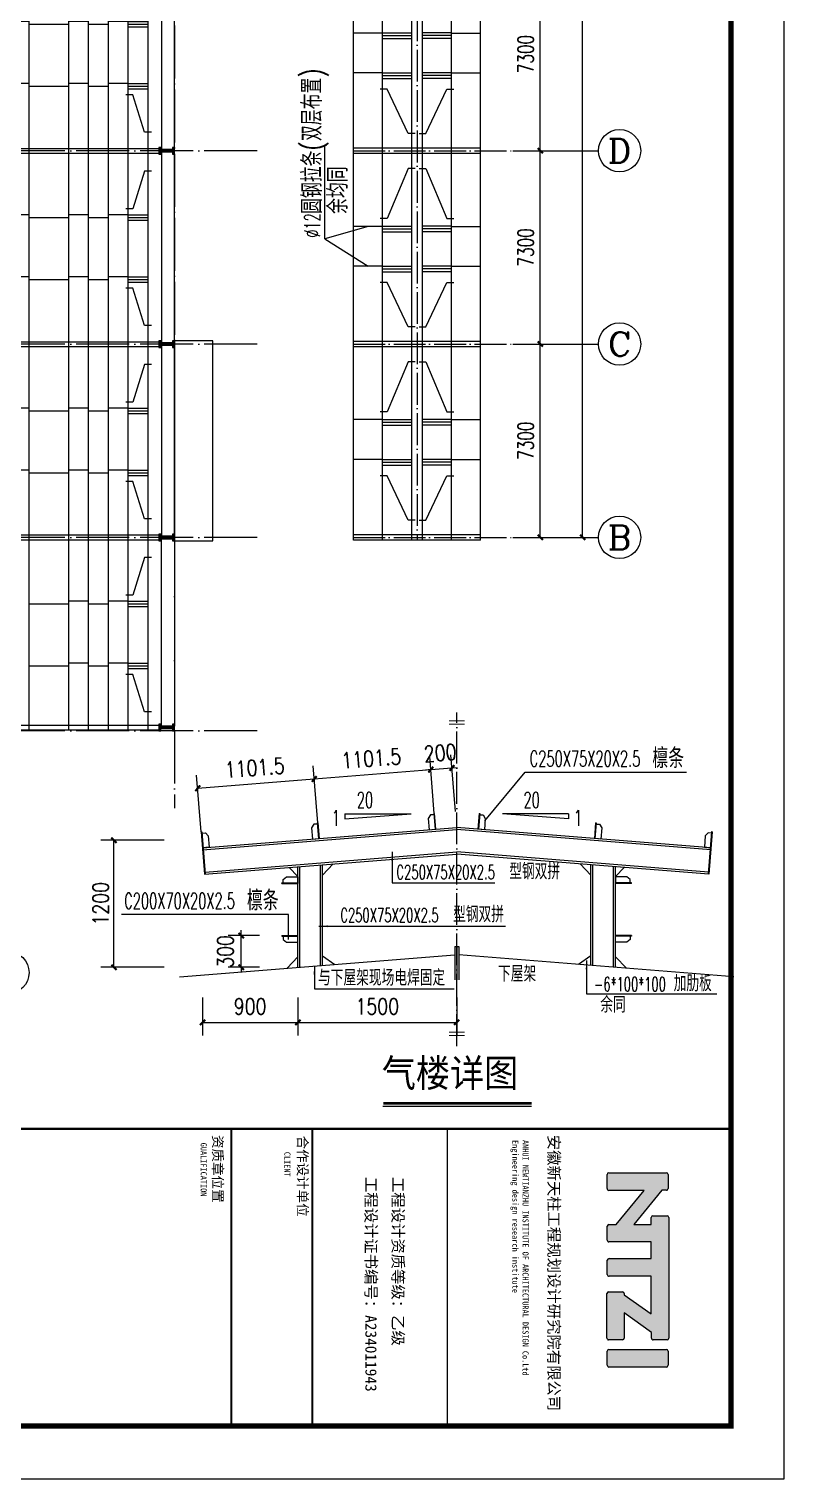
# Model space of a CAD drawing. Extents: x 37237700 to 37865026, y 138877 to 347670.
# Drawn here: x 37562451 to 37590960, y 228870 to 283622 of the extents above; entities that cross this region are included whole.
import ezdxf
from ezdxf.enums import TextEntityAlignment as Align

# ---------------------------------------------------------------- set-up
doc = ezdxf.new("R2010")
doc.units = 0
doc.header["$LTSCALE"] = 1000
doc.header["$MEASUREMENT"] = 0
doc.linetypes.add('ACAD_ISO04W100', pattern=[30.5, 24, -3, 0.5, -3])
doc.linetypes.add('DOTE', pattern=[2.42, 2, -0.2, 0.02, -0.2])
doc.layers.get('0').update_dxf_attribs({"linetype": 'CONTINUOUS'})
doc.layers.get('DEFPOINTS').update_dxf_attribs({"linetype": 'CONTINUOUS'})
for name, color, linetype in [('46', 7, 'CONTINUOUS'), ('AXIS', 3, 'CONTINUOUS'), ('AXIS_TEXT', 7, 'CONTINUOUS'), ('DOTE', 1, 'ACAD_ISO04W100'), ('GROUND', 2, 'CONTINUOUS'), ('PUB_DIM', 3, 'CONTINUOUS'), ('PUB_TEXT', 7, 'CONTINUOUS'), ('PUB_TITLE', 4, 'CONTINUOUS'), ('PUB_WZ', 7, 'CONTINUOUS'), ('拉条', 4, 'CONTINUOUS'), ('沿沟', 3, 'CONTINUOUS'), ('钢梁', 2, 'CONTINUOUS')]:
    doc.layers.add(name, color=color, linetype=linetype)
doc.styles.add('-宋体', font='', dxfattribs={"width": 0.8})
doc.styles.add('-黑体', font='simhei.ttf')
doc.styles.add('_HZTXT', font='txt.shx', dxfattribs={"width": 0.8, "bigfont": 'hztxt.shx'})
doc.styles.add('_ROMANS', font='romans__.ttf', dxfattribs={"width": 0.6})
doc.styles.add('_TCH_AXIS', font='COMPLEX', dxfattribs={"bigfont": 'GBCBIG'})
doc.styles.add('_TCH_DIM_T3', font='SIMPLEX', dxfattribs={"width": 0.705882, "bigfont": 'GBCBIG'})
doc.styles.add('_TXT', font='SIMPLEX.shx', dxfattribs={"width": 0.6})
doc.styles.add('DIM_FONT', font='SIMPLEX.shx', dxfattribs={"width": 0.8})
doc.styles.add('TQ', font='')
doc.styles.get('-宋体').set_extended_font_data('SimSun')
doc.styles.get('TQ').set_extended_font_data('SimSun')
doc.dimstyles.new('_TCH_ARCH&&200', dxfattribs={"dimtxt": 595, "dimasz": 200, "dimexe": 500, "dimexo": 600, "dimgap": 252.5, "dimtad": 1, "dimdec": 0, "dimzin": 0, "dimdsep": 46, "dimtxsty": '_TCH_DIM_T3', "dimblk": 'ARCHTICK', "dimcen": 0.09, "dimclrt": 7, "dimazin": 2, "dimtfac": 1, "dimtdec": 0, "dimtix": 1, "dimtmove": 2, "dimatfit": 3, "dimfxl": 1, "dimtolj": 1, "dimtzin": 0, "dimarcsym": 0})

# ---------------------------------------------------------------- blocks, each defined once
blk = doc.blocks.new('ly')
at = {"layer": 'PUB_TEXT', "insert": (-5884, 1715), "char_height": 212, "width": 5144.75, "attachment_point": 1, "style": 'TQ'}
blk.add_mtext('\\pt576;此图纸版权归安徽新天柱工程规划设计研究院有限公司所有。使用此图时，应同时参照建筑图及其他有关图纸，如发现有矛盾之处，应立即通知设计师。', dxfattribs=at)
blk = doc.blocks.new('tk0')
h = blk.add_hatch(color=256)
h.paths.add_polyline_path([(32852392, -1204546), (32853685, -1205603), (32853685, -1205878, 0.414214), (32853749, -1205942), (32854275, -1205942, 0.414214), (32854339, -1205878), (32854339, -1204280), (32854967, -1204280), (32854967, -1205875, 0.414214), (32855031, -1205939), (32855571, -1205939, 0.414214), (32855635, -1205875), (32855635, -1204280), (32857060, -1204280), (32856336, -1205302), (32856292, -1205302, 0.414214), (32856228, -1205366), (32856228, -1205892, 0.414214), (32856292, -1205956), (32857972, -1205956, 0.414214), (32858036, -1205892), (32858036, -1205362, 0.414214), (32857972, -1205298), (32857012, -1205298), (32857761, -1204270), (32857974, -1204270, 0.414214), (32858038, -1204206), (32858038, -1203685, 0.414214), (32857974, -1203621), (32853417, -1203621, 0.414214), (32853353, -1203685), (32853353, -1204218, 0.414214), (32853417, -1204282), (32853679, -1204282), (32853679, -1204939), (32852388, -1203885), (32852389, -1203708, 0.41489), (32852325, -1203644), (32851789, -1203644, 0.414214), (32851725, -1203708), (32851725, -1205882, 0.414214), (32851789, -1205946), (32852328, -1205946, 0.414214), (32852392, -1205882)])
h.paths.add_polyline_path([(32858400, -1205878, 0.414214), (32858464, -1205942), (32858999, -1205942, 0.414214), (32859063, -1205878), (32859063, -1203710, 0.414214), (32858999, -1203646), (32858464, -1203646, 0.414214), (32858400, -1203710)])
for p, q in [((32851725, -1205882), (32851725, -1203708)), ((32851789, -1203644), (32852325, -1203644)), ((32852389, -1203708), (32852388, -1203885)), ((32852388, -1203885), (32853679, -1204939)), ((32853353, -1204218), (32853353, -1203685)), ((32853417, -1203621), (32857974, -1203621)), ((32858038, -1203685), (32858038, -1204206)), ((32858400, -1205878), (32858400, -1203710)), ((32858464, -1203646), (32858999, -1203646)), ((32859063, -1203710), (32859063, -1205878)), ((32853679, -1204282), (32853417, -1204282)), ((32853679, -1204939), (32853679, -1204282)), ((32854967, -1204280), (32854339, -1204280)), ((32854339, -1204280), (32854339, -1205878)), ((32854967, -1205875), (32854967, -1204280)), ((32857060, -1204280), (32855635, -1204280)), ((32855635, -1204280), (32855635, -1205875)), ((32856336, -1205302), (32857060, -1204280)), ((32857761, -1204270), (32857012, -1205298)), ((32857974, -1204270), (32857761, -1204270)), ((32853685, -1205603), (32852392, -1204546)), ((32852392, -1204546), (32852392, -1205882)), ((32853685, -1205878), (32853685, -1205603)), ((32856228, -1205892), (32856228, -1205366)), ((32856292, -1205302), (32856336, -1205302)), ((32857012, -1205298), (32857972, -1205298)), ((32858036, -1205362), (32858036, -1205892)), ((32852328, -1205946), (32851789, -1205946)), ((32854275, -1205942), (32853749, -1205942)), ((32855571, -1205939), (32855031, -1205939)), ((32857972, -1205956), (32856292, -1205956)), ((32858999, -1205942), (32858464, -1205942))]:
    blk.add_line(p, q)
for centre, start, end in [((32851789, -1203708), 90, 180), ((32852325, -1203708), 359.8676, 90), ((32853417, -1203685), 90, 180), ((32857974, -1203685), 0, 90), ((32858464, -1203710), 90, 180), ((32858999, -1203710), 0, 90), ((32853417, -1204218), 180, 270), ((32857974, -1204206), 270, 0), ((32856292, -1205366), 90, 180), ((32857972, -1205362), 0, 90), ((32851789, -1205882), 180, 270), ((32852328, -1205882), 270, 0), ((32853749, -1205878), 180, 270), ((32854275, -1205878), 270, 0), ((32855031, -1205875), 180, 270), ((32855571, -1205875), 270, 0), ((32856292, -1205892), 180, 270), ((32857972, -1205892), 270, 0), ((32858464, -1205878), 180, 270), ((32858999, -1205878), 270, 0)]:
    blk.add_arc(centre, 64, start, end)
at = {"layer": 'PUB_TEXT'}
for p, q in [((32861287, -1201267), (32859815, -1201267)), ((32861287, -1201267), (32861287, -1202326)), ((32861287, -1281267), (32861287, -1280292)), ((32861292, -1281268), (32859731, -1281268))]:
    blk.add_line(p, q, dxfattribs=at)
at = {"layer": 'PUB_TITLE'}
for p, q in [((32861287, -1201267), (32850067, -1201267)), ((32854181, -1261723), (32854181, -1249823)), ((32857632, -1261723), (32857632, -1249823)), ((32850067, -1251523), (32861287, -1251523)), ((32850067, -1253223), (32861287, -1253223)), ((32850067, -1254923), (32861287, -1254923)), ((32850067, -1256623), (32861287, -1256623)), ((32850067, -1258323), (32861287, -1258323)), ((32850067, -1260023), (32861287, -1260023)), ((32850067, -1261723), (32861287, -1261723)), ((32850067, -1263423), (32861287, -1263423)), ((32852446, -1268523), (32852446, -1263423)), ((32855676, -1268523), (32855676, -1263423)), ((32858056, -1268523), (32858056, -1263423)), ((32850067, -1265123), (32861287, -1265123)), ((32850067, -1266823), (32861287, -1266823)), ((32852447, -1275368), (32852447, -1268523)), ((32850067, -1270223), (32861287, -1270223)), ((32850067, -1271946), (32861287, -1271946)), ((32855676, -1275368), (32855676, -1271946)), ((32858056, -1275368), (32858056, -1271946)), ((32850067, -1273646), (32861321, -1273646)), ((32861287, -1274507), (32858056, -1274507))]:
    blk.add_line(p, q, dxfattribs=at)
at = {"layer": 'PUB_TITLE', "lineweight": 40}
for p, q in [((32850062, -1220138), (32861282, -1220138)), ((32850067, -1268523), (32861287, -1268523)), ((32850067, -1279567), (32861287, -1279567))]:
    blk.add_line(p, q, dxfattribs=at)
for points, const_width in [([(32850067, -1201267), (32850067, -1281267)], 85), ([(32850067, -1211977), (32861287, -1211977)], 51), ([(32850067, -1217077), (32861287, -1217077)], 85), ([(32850067, -1220137), (32861287, -1220137)], 85), ([(32850067, -1230953), (32861287, -1230953)], 85), ([(32850067, -1238433), (32861287, -1238433)], 85), ([(32850067, -1241493), (32861287, -1241493)], 85), ([(32850067, -1244553), (32861287, -1244553)], 85), ([(32850067, -1246763), (32861287, -1246763)], 85), ([(32850067, -1249823), (32861287, -1249823)], 85), ([(32850067, -1261723), (32861287, -1261723)], 85), ([(32850067, -1275368), (32861232, -1275368)], 85)]:
    blk.add_lwpolyline(points, dxfattribs=dict(at, const_width=const_width))
at = {"layer": 'PUB_TITLE', "const_width": 85}
blk.add_lwpolyline([(32850067, -1268523), (32861287, -1268523)], dxfattribs=at)
at = {"layer": 'PUB_TEXT', "xscale": 1.700000002980232, "yscale": 1.700000002980232, "zscale": 1.700000002980232}
blk.add_blockref('ly', (32861287, -1279567), dxfattribs=at)
at = {"layer": '46', "linetype": 'Continuous', "style": '-黑体'}
for s, height, p in [('2019-XB-27 ', 528.65, (32854824, -1269734)), ('第一版', 528.7, (32855625, -1271359)), ('施工图', 528.7, (32852988, -1273068)), ('2019.08', 528.7, (32858381, -1273080)), ('结', 529, (32852988, -1274773)), ('构', 529, (32854517, -1274773))]:
    blk.add_text(s, height=height, dxfattribs=at).set_placement(p)
at = {"layer": 'PUB_TEXT', "style": 'TQ'}
for s, height, p in [('王  刚', 396, (32855098, -1252630)), ('陈宝平', 396, (32855098, -1254390)), ('王水平', 396, (32855110, -1256019)), ('陈宝平', 396, (32855098, -1257790)), ('朱志伟', 396, (32855098, -1259475)), ('殷  祥', 396, (32855098, -1261275)), (' 工程编号', 374, (32849973, -1269288)), ('      JOB No.', 229.5, (32849836, -1269778)), ('  版 次', 374, (32850089, -1270993)), ('     EDITION', 229.5, (32849896, -1271521)), (' 设计阶段', 374, (32849973, -1272709)), ('日 期', 374, (32856186, -1272730)), ('     DESIGN PHASE', 229.5, (32849526, -1273170)), ('         DATE', 229.5, (32855101, -1273208)), ('  专 业', 374, (32849973, -1274462)), ('图 号', 374, (32856186, -1274413)), ('     DISCIPLINE', 229.5, (32849562, -1274943)), ('     DRAWING No.', 229.5, (32855241, -1274909)), ('注意事项', 374, (32854126, -1276215)), ('电话:0551-65165673/65136758 传真:0551-65165673', 306, (32850607, -1280833))]:
    blk.add_text(s, height=height, dxfattribs=at).set_placement(p)
at = {"layer": 'PUB_TEXT', "style": 'TQ', "width": 0.85}
blk.add_text('合肥市合作化北路与濉溪路交口思和苑商办楼5、6层 ', height=374, dxfattribs=at).set_placement((32850490, -1280276))
at = {"layer": 'PUB_TEXT', "char_height": 425, "attachment_point": 1, "style": 'TQ'}
for s, insert in [('安徽新天柱工程规划设计研究院有限公司 ', (32850295, -1207742)), ('工程设计资质等级：乙级 ', (32851887, -1213629)), ('工程设计证书编号：A234011943 ', (32851887, -1214649))]:
    blk.add_mtext(s, dxfattribs=dict(at, insert=insert))
at = {"layer": 'PUB_TEXT', "attachment_point": 1, "style": 'TQ'}
for s, insert, char_height, width in [('ANHUI NEWTIANZHU INSTITUTE OF ARCHITECTURAL DESIGN Co.Ltd\\PEngineering design research institute', (32850492, -1208912), 229.5, 10514.71), ('合作设计单位', (32850326, -1217257), 374, 3498.52), ('CLIENT', (32850938, -1217903), 229.5, 4799.1), ('资质章位置', (32850304, -1220460), 374, 4250), ('GUALIFICATION', (32850593, -1221066), 229.5, 5361.8), ('注册章位置', (32850304, -1231147), 374, 3060), ('REGISTRY', (32851001, -1231763), 229.5, 4799.1), ('建设单位', (32850326, -1238613), 374, 2223.6), ('CLIENT', (32850938, -1239259), 229.5, 4799.1), ('工程名称', (32850323, -1241690), 374, 2223.6), ('PROJECT', (32850887, -1242340), 229.5, 4799.1), ('子项名称', (32850306, -1244736), 374, 2223.6), ('SUB-ITRM', (32850702, -1245348), 229.5, 4799.1), ('图名', (32850313, -1246965), 374, 2223.6), ('TITLE', (32850446, -1247564), 229.5, 4799.1), ('类 别', (32851257, -1250163), 374, 2223.6), ('姓  名', (32854946, -1250177), 374, 2324.97), ('签  名', (32858602, -1250163), 374, 2948.14), ('CLASS', (32851517, -1250828), 229.5, 4799.1), ('NAME', (32855436, -1250803), 229.5, 4799.1), ('SIGNATURE', (32858688, -1250788), 229.5, 4799.1), ('审 定', (32851331, -1251848), 374, 1610.68), ('AUTHORIZED FOR ISSUE BY', (32850303, -1252450), 229.5, 4799.1), ('审 核', (32851328, -1253533), 374, 2855.71), ('APPROVED BY', (32851129, -1254157), 229.5, 4799.1), ('工程主持人', (32850799, -1255246), 374, 3479.12), ('PROJECT DIRECTOR', (32850866, -1255899), 229.5, 4799.1), ('专业负责人', (32850797, -1256953), 374, 3323.07), ('DISCIPLINE RESPONSIBLE BY', (32850125, -1257623), 229.5, 4799.1), ('校 对', (32851305, -1258626), 374, 4012.28), ('CHECKED BY', (32851196, -1259301), 229.5, 4799.1), ('设 计 / 制 图', (32850359, -1260315), 374, 5153.93), ('DESIGNED BY /  DRAWN BY', (32850281, -1260962), 229.5, 4799.1), ('会 签 栏', (32854360, -1262126), 374, 4447.2), ('COMFIRMED BY', (32854453, -1262757), 229.5, 4799.1), ('建 筑', (32850598, -1263802), 374, 4012), ('电 气', (32856153, -1263802), 374, 4012), ('   ARCH.', (32850429, -1264477), 229.5, 4799.1), ('   ELEC.', (32856044, -1264477), 229.5, 4799.1), ('结 构', (32850598, -1265502), 374, 4012), ('暖 通', (32856153, -1265502), 374, 4012), ('   STRU.', (32850429, -1266133), 229.5, 4799.1), ('   HVAC.', (32856044, -1266163), 229.5, 4799.1), ('给 排 水', (32850268, -1267245), 374, 4447.2), ('   WS&S', (32850510, -1267906), 229.5, 4882.4)]:
    blk.add_mtext(s, dxfattribs=dict(at, insert=insert, char_height=char_height, width=width))
blk = doc.blocks.new('*U115')
at = {"layer": '沿沟'}
for points in [[(-24700, 3596), (-24700, -3596), (-25200, -3596), (-25200, 3596)], [(24700, 3596), (24700, -3596), (25200, -3596), (25200, 3596)]]:
    blk.add_lwpolyline(points, close=True, dxfattribs=at)
blk = doc.blocks.new('*U116')
at = {"color": 0, "linetype": 'ByBlock', "lineweight": -2}
for p in [(0, 14600), (0, 7300), (0, 0)]:
    blk.add_blockref('*U115', p, dxfattribs=at)
blk = doc.blocks.new('*U117')
for p, q in [((-23450, 1269), (-24200, 1269)), ((-23450, 1168), (-24200, 1168)), ((-23450, 1268), (-22700, 1268)), ((-21950, 1168), (-22700, 1168)), ((-21950, 1268), (-21200, 1268)), ((-19700, 1168), (-21200, 1168)), ((-19700, 1268), (-18200, 1268)), ((-16700, 1168), (-18200, 1168)), ((-16700, 1268), (-15200, 1268)), ((-13700, 1168), (-15200, 1168)), ((-13700, 1268), (-12200, 1268)), ((-10700, 1168), (-12200, 1168)), ((-10700, 1268), (-9200, 1268)), ((-7700, 1168), (-9200, 1168)), ((-7700, 1268), (-6200, 1268)), ((-4700, 1168), (-6200, 1168)), ((-4700, 1268), (-3200, 1268)), ((-3200, 1269), (-1700, 1269)), ((-1700, 1168), (-3200, 1168)), ((3200, 1269), (1700, 1269)), ((1700, 1168), (3200, 1168)), ((4700, 1268), (3200, 1268)), ((4700, 1168), (6200, 1168)), ((7700, 1268), (6200, 1268)), ((7700, 1168), (9200, 1168)), ((10700, 1268), (9200, 1268)), ((10700, 1168), (12200, 1168)), ((13700, 1268), (12200, 1268)), ((13700, 1168), (15200, 1168)), ((16700, 1268), (15200, 1268)), ((16700, 1168), (18200, 1168)), ((19700, 1268), (18200, 1268)), ((19700, 1168), (21200, 1168)), ((21950, 1268), (21200, 1268)), ((21950, 1168), (22700, 1168)), ((23450, 1268), (22700, 1268)), ((23450, 1269), (24200, 1269)), ((23450, 1168), (24200, 1168)), ((-23450, 1062), (-24200, 1062)), ((-3200, 1062), (-1700, 1062)), ((3200, 1062), (1700, 1062)), ((23450, 1062), (24200, 1062)), ((-23450, -1067), (-24200, -1067)), ((-23450, -1068), (-22700, -1068)), ((-21950, -1068), (-21200, -1068)), ((-19700, -1068), (-18200, -1068)), ((-16700, -1068), (-15200, -1068)), ((-13700, -1068), (-12200, -1068)), ((-10700, -1068), (-9200, -1068)), ((-7700, -1068), (-6200, -1068)), ((-4700, -1068), (-3200, -1068)), ((-3200, -1067), (-1700, -1067)), ((3200, -1067), (1700, -1067)), ((4700, -1068), (3200, -1068)), ((7700, -1068), (6200, -1068)), ((10700, -1068), (9200, -1068)), ((13700, -1068), (12200, -1068)), ((16700, -1068), (15200, -1068)), ((19700, -1068), (18200, -1068)), ((21950, -1068), (21200, -1068)), ((23450, -1068), (22700, -1068)), ((23450, -1067), (24200, -1067)), ((-23450, -1168), (-24200, -1168)), ((-23450, -1273), (-24200, -1273)), ((-21950, -1168), (-22700, -1168)), ((-19700, -1168), (-21200, -1168)), ((-16700, -1168), (-18200, -1168)), ((-13700, -1168), (-15200, -1168)), ((-10700, -1168), (-12200, -1168)), ((-7700, -1168), (-9200, -1168)), ((-4700, -1168), (-6200, -1168)), ((-1700, -1168), (-3200, -1168)), ((-3200, -1273), (-1700, -1273)), ((1700, -1168), (3200, -1168)), ((3200, -1273), (1700, -1273)), ((4700, -1168), (6200, -1168)), ((7700, -1168), (9200, -1168)), ((10700, -1168), (12200, -1168)), ((13700, -1168), (15200, -1168)), ((16700, -1168), (18200, -1168)), ((19700, -1168), (21200, -1168)), ((21950, -1168), (22700, -1168)), ((23450, -1168), (24200, -1168)), ((23450, -1273), (24200, -1273))]:
    blk.add_line(p, q)
at = {"layer": '拉条'}
for p, q in [((-24324, 2913), (-24067, 2913)), ((-24067, 2913), (-23620, 1500)), ((-1833, 2913), (-3030, 1500)), ((-1576, 2913), (-1833, 2913)), ((1576, 2913), (1833, 2913)), ((1833, 2913), (3030, 1500)), ((24067, 2913), (23620, 1500)), ((24324, 2913), (24067, 2913)), ((-23620, 1500), (-23355, 1500)), ((-3030, 1500), (-3295, 1500)), ((3030, 1500), (3295, 1500)), ((23620, 1500), (23355, 1500)), ((-24067, -2913), (-23620, -1500)), ((-23620, -1500), (-23355, -1500)), ((-3030, -1500), (-3295, -1500)), ((-1833, -2913), (-3030, -1500)), ((1833, -2913), (3030, -1500)), ((3030, -1500), (3295, -1500)), ((23620, -1500), (23355, -1500)), ((24067, -2913), (23620, -1500)), ((-24324, -2913), (-24067, -2913)), ((-1576, -2913), (-1833, -2913)), ((1576, -2913), (1833, -2913)), ((24324, -2913), (24067, -2913))]:
    blk.add_line(p, q, dxfattribs=at)
blk = doc.blocks.new('*U118')
at = {"color": 0, "linetype": 'ByBlock', "lineweight": -2}
for p in [(0, 14600), (0, 7300), (0, 0)]:
    blk.add_blockref('*U117', p, dxfattribs=at)
blk = doc.blocks.new('_ARROW')
blk.add_solid([(0, 0), (-1, 0.1), (-1, -0.1)])
blk = doc.blocks.new('_ArchTick')
at = {"color": 0, "linetype": 'ByBlock', "const_width": 0.4}
blk.add_lwpolyline([(-0.5, -0.5), (0.5, 0.5)], dxfattribs=at)
blk = doc.blocks.new('*D1975')
at = {"layer": 'AXIS', "color": 0, "lineweight": -2}
for p, q in [((37581326, 271726), (37582257, 271726)), ((37581757, 264426), (37581757, 271726)), ((37581326, 264426), (37582257, 264426))]:
    blk.add_line(p, q, dxfattribs=at)
at = {"layer": 'DEFPOINTS', "color": 0}
for p in [(37580726, 271726), (37581757, 271726), (37580726, 264426)]:
    blk.add_point(p, dxfattribs=at)
at = {"layer": 'AXIS', "color": 0, "lineweight": -2, "xscale": 200, "yscale": 200, "zscale": 200}
for p, rotation in [((37581757, 271726), 90), ((37581757, 264426), 270)]:
    blk.add_blockref('_ArchTick', p, dxfattribs=dict(at, rotation=rotation))
at = {"layer": 'AXIS', "color": 7, "insert": (37581207, 268076), "char_height": 595, "attachment_point": 5, "rotation": 90, "style": '_TCH_DIM_T3'}
blk.add_mtext('\\A1;7300', dxfattribs=at)
blk = doc.blocks.new('*D1976')
at = {"layer": 'AXIS', "color": 0, "lineweight": -2}
for p, q in [((37581326, 279026), (37582257, 279026)), ((37581757, 271726), (37581757, 279026)), ((37581326, 271726), (37582257, 271726))]:
    blk.add_line(p, q, dxfattribs=at)
at = {"layer": 'DEFPOINTS', "color": 0}
for p in [(37580726, 279026), (37581757, 279026), (37580726, 271726)]:
    blk.add_point(p, dxfattribs=at)
at = {"layer": 'AXIS', "color": 0, "lineweight": -2, "xscale": 200, "yscale": 200, "zscale": 200}
for p, rotation in [((37581757, 279026), 90), ((37581757, 271726), 270)]:
    blk.add_blockref('_ArchTick', p, dxfattribs=dict(at, rotation=rotation))
at = {"layer": 'AXIS', "color": 7, "insert": (37581207, 275376), "char_height": 595, "attachment_point": 5, "rotation": 90, "style": '_TCH_DIM_T3'}
blk.add_mtext('\\A1;7300', dxfattribs=at)
blk = doc.blocks.new('*D1977')
at = {"layer": 'AXIS', "color": 0, "lineweight": -2}
for p, q in [((37581326, 286326), (37582257, 286326)), ((37581757, 279026), (37581757, 286326)), ((37581326, 279026), (37582257, 279026))]:
    blk.add_line(p, q, dxfattribs=at)
at = {"layer": 'DEFPOINTS', "color": 0}
for p in [(37580726, 286326), (37581757, 286326), (37580726, 279026)]:
    blk.add_point(p, dxfattribs=at)
at = {"layer": 'AXIS', "color": 0, "lineweight": -2, "xscale": 200, "yscale": 200, "zscale": 200}
for p, rotation in [((37581757, 286326), 90), ((37581757, 279026), 270)]:
    blk.add_blockref('_ArchTick', p, dxfattribs=dict(at, rotation=rotation))
at = {"layer": 'AXIS', "color": 7, "insert": (37581207, 282676), "char_height": 595, "attachment_point": 5, "rotation": 90, "style": '_TCH_DIM_T3'}
blk.add_mtext('\\A1;7300', dxfattribs=at)
blk = doc.blocks.new('*D1983')
at = {"layer": 'AXIS', "color": 0, "lineweight": -2}
for p, q in [((37581326, 322826), (37583857, 322826)), ((37583357, 264426), (37583357, 322826)), ((37581326, 264426), (37583857, 264426))]:
    blk.add_line(p, q, dxfattribs=at)
at = {"layer": 'DEFPOINTS', "color": 0}
for p in [(37580726, 322826), (37583357, 322826), (37580726, 264426)]:
    blk.add_point(p, dxfattribs=at)
at = {"layer": 'AXIS', "color": 0, "lineweight": -2, "xscale": 200, "yscale": 200, "zscale": 200}
for p, rotation in [((37583357, 322826), 90), ((37583357, 264426), 270)]:
    blk.add_blockref('_ArchTick', p, dxfattribs=dict(at, rotation=rotation))
at = {"layer": 'AXIS', "color": 7, "insert": (37582807, 293626), "char_height": 595, "attachment_point": 5, "rotation": 90, "style": '_TCH_DIM_T3'}
blk.add_mtext('\\A1;58400', dxfattribs=at)

msp = doc.modelspace()

# ---------------------------------------------------------------- hatches: boundary and pattern name
for points in [[(37567430.8, 279150.5), (37567350.8, 279150.5), (37567350.8, 278900.5), (37567430.8, 278900.5), (37567430.8, 278985.5), (37567870.8, 278985.5), (37567870.8, 278900.5), (37567950.8, 278900.5), (37567950.8, 279150.5), (37567870.8, 279150.5), (37567870.8, 279065.5), (37567430.8, 279065.5)], [(37567430.8, 271850.5), (37567350.8, 271850.5), (37567350.8, 271600.5), (37567430.8, 271600.5), (37567430.8, 271685.5), (37567870.8, 271685.5), (37567870.8, 271600.5), (37567950.8, 271600.5), (37567950.8, 271850.5), (37567870.8, 271850.5), (37567870.8, 271765.5), (37567430.8, 271765.5)], [(37567430.8, 264550.5), (37567350.8, 264550.5), (37567350.8, 264300.5), (37567430.8, 264300.5), (37567430.8, 264385.5), (37567870.8, 264385.5), (37567870.8, 264300.5), (37567950.8, 264300.5), (37567950.8, 264550.5), (37567870.8, 264550.5), (37567870.8, 264465.5), (37567430.8, 264465.5)], [(37567430.8, 257375.5), (37567350.8, 257375.5), (37567350.8, 257125.5), (37567430.8, 257125.5), (37567430.8, 257210.5), (37567870.8, 257210.5), (37567870.8, 257125.5), (37567950.8, 257125.5), (37567950.8, 257375.5), (37567870.8, 257375.5), (37567870.8, 257290.5), (37567430.8, 257290.5)]]:
    msp.add_hatch(color=256).paths.add_polyline_path(points)

# ---------------------------------------------------------------- linework, layer by layer
for p, q in [((37562450.8, 257160.5), (37562450.8, 330090.5)), ((37563950.8, 257160.5), (37563950.8, 330090.5)), ((37564700.8, 257160.5), (37564700.8, 330090.5)), ((37565450.8, 257160.5), (37565450.8, 330090.5)), ((37566200.8, 257160.5), (37566200.8, 330090.5)), ((37566950.8, 257160.5), (37566950.8, 330090.5)), ((37574703.5, 264325.5), (37574703.5, 322925.5)), ((37575803.5, 264325.5), (37575803.5, 322925.5)), ((37576903.5, 264325.5), (37576903.5, 322925.5)), ((37577303.5, 264325.5), (37577303.5, 322925.5)), ((37578403.5, 264325.5), (37578403.5, 322925.5)), ((37579503.5, 264325.5), (37579503.5, 322925.5)), ((37575803.6, 283470.3), (37574703.6, 283470.3)), ((37575803.6, 283471.3), (37576903.6, 283471.3)), ((37575803.6, 283370.3), (37576903.6, 283370.3)), ((37575803.6, 283264.6), (37576903.6, 283264.6)), ((37578403.6, 283471.3), (37577303.6, 283471.3)), ((37578403.6, 283370.3), (37577303.6, 283370.3)), ((37578403.6, 283264.6), (37577303.6, 283264.6)), ((37578403.6, 283470.3), (37579503.6, 283470.3)), ((37575803.6, 281963.4), (37574703.6, 281963.4)), ((37575803.6, 281964.4), (37576903.6, 281964.4)), ((37575803.6, 281863.4), (37576903.6, 281863.4)), ((37575803.6, 281757.7), (37576903.6, 281757.7)), ((37578403.6, 281964.4), (37577303.6, 281964.4)), ((37578403.6, 281863.4), (37577303.6, 281863.4)), ((37578403.6, 281757.7), (37577303.6, 281757.7)), ((37578403.6, 281963.4), (37579503.6, 281963.4)), ((37573621, 275693), (37573621, 279212)), ((37575258.7, 276170.3), (37573621, 275693)), ((37575803.6, 276170.3), (37574703.6, 276170.3)), ((37575803.6, 276171.3), (37576903.6, 276171.3)), ((37575803.6, 276070.3), (37576903.6, 276070.3)), ((37575803.6, 275964.6), (37576903.6, 275964.6)), ((37578403.6, 276171.3), (37577303.6, 276171.3)), ((37578403.6, 276070.3), (37577303.6, 276070.3)), ((37578403.6, 275964.6), (37577303.6, 275964.6)), ((37578403.6, 276170.3), (37579503.6, 276170.3)), ((37573621, 275693), (37575258.7, 274663.4)), ((37575803.6, 274663.4), (37574703.6, 274663.4)), ((37575803.6, 274664.4), (37576903.6, 274664.4)), ((37575803.6, 274563.4), (37576903.6, 274563.4)), ((37575803.6, 274457.7), (37576903.6, 274457.7)), ((37578403.6, 274664.4), (37577303.6, 274664.4)), ((37578403.6, 274563.4), (37577303.6, 274563.4)), ((37578403.6, 274457.7), (37577303.6, 274457.7)), ((37578403.6, 274663.4), (37579503.6, 274663.4)), ((37575803.6, 268870.3), (37574703.6, 268870.3)), ((37575803.6, 268871.3), (37576903.6, 268871.3)), ((37578403.6, 268871.3), (37577303.6, 268871.3)), ((37578403.6, 268870.3), (37579503.6, 268870.3)), ((37575803.6, 268770.3), (37576903.6, 268770.3)), ((37575803.6, 268664.6), (37576903.6, 268664.6)), ((37578403.6, 268770.3), (37577303.6, 268770.3)), ((37578403.6, 268664.6), (37577303.6, 268664.6)), ((37575803.6, 267363.4), (37574703.6, 267363.4)), ((37575803.6, 267364.4), (37576903.6, 267364.4)), ((37575803.6, 267263.4), (37576903.6, 267263.4)), ((37578403.6, 267364.4), (37577303.6, 267364.4)), ((37578403.6, 267263.4), (37577303.6, 267263.4)), ((37578403.6, 267363.4), (37579503.6, 267363.4)), ((37575803.6, 267157.7), (37576903.6, 267157.7)), ((37578403.6, 267157.7), (37577303.6, 267157.7)), ((37562450.8, 261915.2), (37563950.8, 261915.2)), ((37564700.8, 262015.2), (37563950.8, 262015.2)), ((37564700.8, 261915.2), (37565450.8, 261915.2)), ((37566200.8, 262015.2), (37565450.8, 262015.2)), ((37566200.8, 262016.2), (37566950.8, 262016.2)), ((37566200.8, 261915.2), (37566950.8, 261915.2)), ((37566200.8, 261809.5), (37566950.8, 261809.5)), ((37562450.8, 259579.8), (37563950.8, 259579.8)), ((37564700.8, 259679.8), (37563950.8, 259679.8)), ((37564700.8, 259579.8), (37565450.8, 259579.8)), ((37566200.8, 259679.8), (37565450.8, 259679.8)), ((37566200.8, 259680.8), (37566950.8, 259680.8)), ((37566200.8, 259579.8), (37566950.8, 259579.8)), ((37566200.8, 259474.1), (37566950.8, 259474.1)), ((37579662.3, 253727.3), (37581186.9, 255563.2)), ((37581186.9, 255563.2), (37587278.3, 255563.2)), ((37573207.4, 253590.9), (37573121.8, 253464.1)), ((37573336.6, 253601.2), (37573207.4, 253590.9)), ((37573355, 253653), (37573332.6, 253651.2)), ((37573332.6, 253651.2), (37573380.4, 253053.2)), ((37573355, 253653), (37573402.8, 253055)), ((37573355, 253653), (37573402.8, 253055)), ((37574375.3, 253992.3, 0), (37574375.3, 253792.3, 0)), ((37574375.3, 253992.3, 0), (37576875.3, 253992.3, 0)), ((37574375.3, 253792.3, 0), (37576875.3, 253992.3, 0)), ((37577608.7, 253943), (37577523.1, 253816.2)), ((37577523.1, 253816.2), (37577557.4, 253387.3)), ((37577737.8, 253953.3), (37577608.7, 253943)), ((37577756.3, 254005.1), (37577733.8, 254003.3)), ((37577733.8, 254003.3), (37577781.7, 253405.3)), ((37577756.3, 254005.1), (37577804.1, 253407.1)), ((37577756.3, 254005.1), (37577804.1, 253407.1)), ((37579446.9, 254005.1), (37579399, 253407.1)), ((37579446.9, 254005.1), (37579399, 253407.1)), ((37579469.3, 254003.3), (37579421.4, 253405.3)), ((37579446.9, 254005.1), (37579469.3, 254003.3)), ((37579465.3, 253953.3), (37579594.4, 253943)), ((37579594.4, 253943), (37579680, 253816.2)), ((37579680, 253816.2), (37579645.7, 253387.3)), ((37582827.8, 253992.3, 0), (37580327.8, 253992.3, 0)), ((37582827.8, 253792.3, 0), (37580327.8, 253992.3, 0)), ((37582827.8, 253992.3, 0), (37582827.8, 253792.3, 0)), ((37583848.1, 253653), (37583800.3, 253055)), ((37583848.1, 253653), (37583800.3, 253055)), ((37583870.6, 253651.2), (37583822.7, 253053.2)), ((37583848.1, 253653), (37583870.6, 253651.2)), ((37583866.6, 253601.2), (37583995.7, 253590.9)), ((37583995.7, 253590.9), (37584081.3, 253464.1)), ((37568953.7, 253300.9), (37568976.1, 253302.7)), ((37568953.7, 253300.9), (37569001.6, 252702.9)), ((37568953.7, 253300.9), (37569081.3, 251706)), ((37568976.1, 253302.7), (37569103.7, 251707.8)), ((37568980.1, 253252.7), (37569109.3, 253263)), ((37569001.6, 252702.9), (37578601.6, 253470.9)), ((37569007.9, 252623.1), (37578601.6, 253390.6)), ((37569109.3, 253263), (37569214, 253151.5)), ((37569214, 253151.5), (37569248.3, 252722.6)), ((37573121.8, 253464.1), (37573156.1, 253035.2)), ((37573156.1, 253035.2), (37573402.8, 253055)), ((37577557.4, 253387.3), (37577804.1, 253407.1)), ((37588201.6, 252702.9), (37578601.6, 253470.9)), ((37588195.2, 252623.1), (37578601.6, 253390.6)), ((37579645.7, 253387.3), (37579399, 253407.1)), ((37584047, 253035.2), (37583800.3, 253055)), ((37584081.3, 253464.1), (37584047, 253035.2)), ((37587989.2, 253151.5), (37587954.8, 252722.6)), ((37588093.9, 253263), (37587989.2, 253151.5)), ((37588223, 253252.7), (37588093.9, 253263)), ((37588227, 253302.7), (37588099.4, 251707.8)), ((37588249.4, 253300.9), (37588121.8, 251706)), ((37588249.4, 253300.9), (37588201.6, 252702.9)), ((37588249.4, 253300.9), (37588227, 253302.7)), ((37569248.3, 252722.6), (37569001.6, 252702.9)), ((37569081.3, 251706), (37578601.6, 252467.7)), ((37569097.3, 251787.6), (37578601.6, 252547.9)), ((37588105.8, 251787.6), (37578601.6, 252547.9)), ((37588121.8, 251706), (37578601.6, 252467.7)), ((37587954.8, 252722.6), (37588201.6, 252702.9)), ((37572601.6, 251624.3), (37572277, 251961.7)), ((37572601.6, 248190.9), (37572601.6, 251987.7)), ((37572676.6, 248196.9), (37572676.6, 251993.7)), ((37573464.1, 248259.9), (37573464.1, 252056.7)), ((37573539.1, 251676.4), (37573937.5, 252094.5)), ((37573539.1, 248265.9), (37573539.1, 252062.7)), ((37583664.1, 251676.4), (37583265.7, 252094.5)), ((37583664.1, 248265.9), (37583664.1, 252062.7)), ((37583739.1, 248259.9), (37583739.1, 252056.7)), ((37584526.6, 248196.9), (37584526.6, 251993.7)), ((37584601.6, 248190.9), (37584601.6, 251987.7)), ((37584601.6, 251624.3), (37584926.2, 251961.7)), ((37572001.6, 251379.7), (37572601.6, 251378.4)), ((37572001.6, 251357.2), (37572001.6, 251379.7)), ((37572001.6, 251357.2), (37572601.6, 251355.9)), ((37572001.6, 251357.2), (37572601.6, 251355.9)), ((37572051.8, 251379.6), (37572052.1, 251509.1)), ((37572052.1, 251509.1), (37572171.8, 251604.3)), ((37572171.8, 251604.3), (37572602.1, 251603.4)), ((37572602.1, 251603.4), (37572601.6, 251355.9)), ((37585031.3, 251604.3), (37584601, 251603.4)), ((37584601, 251603.4), (37584601.6, 251355.9)), ((37585201.5, 251379.7), (37584601.5, 251378.4)), ((37585201.6, 251357.2), (37584601.6, 251355.9)), ((37585201.6, 251357.2), (37584601.6, 251355.9)), ((37585151, 251509.1), (37585031.3, 251604.3)), ((37585151.3, 251379.6), (37585151, 251509.1)), ((37585201.6, 251357.2), (37585201.5, 251379.7)), ((37572244.2, 250191), (37565946, 250191)), ((37572244.2, 249239), (37572244.2, 250191)), ((37572001.6, 249390.9), (37572601.6, 249392.2)), ((37572001.6, 249390.9), (37572601.6, 249392.2)), ((37572001.6, 249390.9), (37572001.6, 249368.4)), ((37572001.6, 249368.4), (37572601.6, 249369.7)), ((37572051.8, 249368.5), (37572052.1, 249238.9)), ((37572052.1, 249238.9), (37572171.8, 249143.7)), ((37572171.8, 249143.7), (37572602.1, 249144.7)), ((37572602.1, 249144.7), (37572601.6, 249392.2)), ((37584601, 249144.7), (37584601.6, 249392.2)), ((37585031.3, 249143.7), (37584601, 249144.7)), ((37585201.5, 249368.4), (37584601.5, 249369.7)), ((37585201.6, 249390.9), (37584601.6, 249392.2)), ((37585201.6, 249390.9), (37584601.6, 249392.2)), ((37585151, 249238.9), (37585031.3, 249143.7)), ((37585151.3, 249368.5), (37585151, 249238.9)), ((37585201.6, 249390.9), (37585201.5, 249368.4)), ((37568139.8, 247833.9), (37578526.6, 248664.9)), ((37572601.6, 248580.7), (37572195.3, 248158.3)), ((37573539.1, 248628.3), (37573997.4, 248302.5)), ((37578526.6, 248972.1), (37578526.6, 247719)), ((37578526.6, 248972.1), (37578676.6, 248972.1)), ((37578601.6, 248972.1), (37578601.6, 247719)), ((37578676.6, 248972.1), (37578676.6, 247719)), ((37589063.3, 247833.9), (37578676.6, 248664.9)), ((37583664.1, 248628.3), (37583205.7, 248302.5)), ((37584601.6, 248580.7), (37585007.9, 248158.3))]:
    msp.add_line(p, q)
for points in [[(37567430.8, 279150.5), (37567350.8, 279150.5), (37567350.8, 278900.5), (37567430.8, 278900.5), (37567430.8, 278985.5), (37567870.8, 278985.5), (37567870.8, 278900.5), (37567950.8, 278900.5), (37567950.8, 279150.5), (37567870.8, 279150.5), (37567870.8, 279065.5), (37567430.8, 279065.5), (37567430.8, 279150.5)], [(37567430.8, 271850.5), (37567350.8, 271850.5), (37567350.8, 271600.5), (37567430.8, 271600.5), (37567430.8, 271685.5), (37567870.8, 271685.5), (37567870.8, 271600.5), (37567950.8, 271600.5), (37567950.8, 271850.5), (37567870.8, 271850.5), (37567870.8, 271765.5), (37567430.8, 271765.5), (37567430.8, 271850.5)], [(37567430.8, 264550.5), (37567350.8, 264550.5), (37567350.8, 264300.5), (37567430.8, 264300.5), (37567430.8, 264385.5), (37567870.8, 264385.5), (37567870.8, 264300.5), (37567950.8, 264300.5), (37567950.8, 264550.5), (37567870.8, 264550.5), (37567870.8, 264465.5), (37567430.8, 264465.5), (37567430.8, 264550.5)], [(37567430.8, 257375.5), (37567350.8, 257375.5), (37567350.8, 257125.5), (37567430.8, 257125.5), (37567430.8, 257210.5), (37567870.8, 257210.5), (37567870.8, 257125.5), (37567950.8, 257125.5), (37567950.8, 257375.5), (37567870.8, 257375.5), (37567870.8, 257290.5), (37567430.8, 257290.5), (37567430.8, 257375.5)], [(37576165.2, 252550.6), (37576165.2, 251387.4), (37580044.5, 251387.4)], [(37573389.8, 249739.5), (37580442.3, 249739.5)], [(37573226.5, 248240.8), (37573226.5, 247374.9), (37578507.9, 247374.9)], [(37583504.4, 248453.8), (37583504.4, 247191.7), (37588424.8, 247191.7)]]:
    msp.add_lwpolyline(points)
msp.add_lwpolyline([(37567950.8, 271850.5), (37567950.8, 264300.5), (37569390.8, 264300.5), (37569390.8, 271850.5)], close=True)
at = {"const_width": 37.5}
for points in [[(37578308.3, 257501.2), (37578900.5, 257501.2)], [(37578308.3, 257369.7), (37578900.5, 257369.7)], [(37578308.3, 245744.9), (37578900.5, 245744.9)], [(37578308.3, 245613.5), (37578900.5, 245613.5)]]:
    msp.add_lwpolyline(points, dxfattribs=at)
at = {"layer": 'AXIS'}
for p, q in [((37580725.6, 279025.5), (37583951, 279025.5)), ((37580725.6, 271725.5), (37583951, 271725.5)), ((37580725.6, 264425.5), (37583951, 264425.5))]:
    msp.add_line(p, q, dxfattribs=at)
for centre in [(37584751, 279025.5), (37584751, 271725.5), (37584751, 264425.5), (37561650.8, 247990.6)]:
    msp.add_circle(centre, 800, dxfattribs=at)
at = {"layer": 'DOTE', "linetype": 'DOTE'}
for p, q in [((37567950.8, 332151.5), (37567950.8, 254198.7)), ((37571067.9, 279025.5), (37514716.7, 279025.5)), ((37571067.9, 271725.5), (37514716.7, 271725.5)), ((37571067.9, 264425.5), (37514716.7, 264425.5)), ((37571067.9, 257125.5), (37514716.7, 257125.5))]:
    msp.add_line(p, q, dxfattribs=at)
at = {"layer": 'DOTE', "ltscale": 0.05}
for p, q in [((37577103.6, 324011.2), (37577103.5, 264325.5)), ((37574703.5, 279025.5), (37580725.6, 279025.5)), ((37574703.6, 279025.5), (37580725.6, 279025.5)), ((37574703.5, 271725.5), (37580725.6, 271725.5)), ((37574703.6, 271725.5), (37580725.6, 271725.5)), ((37574703.5, 264425.5), (37580725.6, 264425.5)), ((37574703.6, 264425.5), (37580725.6, 264425.5)), ((37578601.6, 245217), (37578601.6, 257813.3))]:
    msp.add_line(p, q, dxfattribs=at)
at = {"layer": 'GROUND'}
msp.add_line((37575816, 242952.1), (37581429.2, 242952.1), dxfattribs=at)
at = {"layer": 'GROUND', "const_width": 93.8}
msp.add_lwpolyline([(37575836.2, 243052.6), (37581429.2, 243052.6)], dxfattribs=at)
at = {"layer": 'PUB_DIM'}
for p, q in [((37573355, 253653), (37573183.1, 255801.8)), ((37573355, 253653), (37573183.1, 255801.8)), ((37577756.3, 254005.1), (37577584.4, 256153.9)), ((37577756.3, 254005.1), (37577584.4, 256153.9)), ((37577624.2, 255655.5), (37578421.7, 255719.3)), ((37578553.7, 254068.9), (37578381.8, 256217.7)), ((37578421.7, 255719.3), (37578621, 255735.2)), ((37568953.7, 253300.9), (37568781.8, 255449.7)), ((37568821.7, 254951.3), (37573223, 255303.4)), ((37573223, 255303.4), (37577624.2, 255655.5)), ((37577624.2, 255655.5), (37577424.9, 255639.5)), ((37567555.2, 252990.9), (37565159.6, 252990.9)), ((37565659.6, 248190.9), (37565659.6, 252990.9)), ((37571155.4, 249390.9), (37569966.7, 249390.9)), ((37570466.7, 249390.9), (37570466.7, 249590.9)), ((37570466.7, 248190.9), (37570466.7, 249390.9)), ((37567555.2, 248190.9), (37565159.6, 248190.9)), ((37571155.4, 248190.9), (37569966.7, 248190.9)), ((37570466.7, 248190.9), (37570466.7, 247990.9)), ((37569001.6, 247052.6), (37569001.6, 245612.6)), ((37572601.6, 247052.6), (37572601.6, 245612.6)), ((37572601.6, 247052.6), (37572601.6, 245612.6)), ((37578601.6, 247052.6), (37578601.6, 245612.6)), ((37569001.6, 246112.6), (37572601.6, 246112.6)), ((37572601.6, 246112.6), (37578601.6, 246112.6))]:
    msp.add_line(p, q, dxfattribs=at)
at = {"layer": 'PUB_TITLE'}
msp.add_lwpolyline([(37506960, 228870), (37590960, 228870), (37590960, 347670), (37506960, 347670)], close=True, dxfattribs=at)
at = {"layer": 'PUB_TITLE', "const_width": 200}
msp.add_lwpolyline([(37508960, 230870), (37588960, 230870), (37588960, 342670), (37508960, 342670)], close=True, dxfattribs=at)
at = {"layer": '拉条'}
for p, q in [((37575973.2, 281353.4), (37575708.4, 281353.4)), ((37576770.2, 279670.7), (37575973.2, 281353.4)), ((37577436.9, 279670.7), (37578233.9, 281353.4)), ((37578233.9, 281353.4), (37578498.8, 281353.4)), ((37577027.1, 279670.7), (37576770.2, 279670.7)), ((37577180, 279670.7), (37577436.9, 279670.7)), ((37576770.2, 278355.1), (37575973.2, 276472.3)), ((37577027.1, 278355.1), (37576770.2, 278355.1)), ((37577180, 278355.1), (37577436.9, 278355.1)), ((37577436.9, 278355.1), (37578233.9, 276472.3)), ((37575973.2, 276472.3), (37575708.4, 276472.3)), ((37578233.9, 276472.3), (37578498.8, 276472.3)), ((37575973.2, 274053.4), (37575708.4, 274053.4)), ((37576770.2, 272370.7), (37575973.2, 274053.4)), ((37577436.9, 272370.7), (37578233.9, 274053.4)), ((37578233.9, 274053.4), (37578498.8, 274053.4)), ((37577027.1, 272370.7), (37576770.2, 272370.7)), ((37577180, 272370.7), (37577436.9, 272370.7)), ((37576770.2, 271055.1), (37575973.2, 269172.3)), ((37577027.1, 271055.1), (37576770.2, 271055.1)), ((37577180, 271055.1), (37577436.9, 271055.1)), ((37577436.9, 271055.1), (37578233.9, 269172.3)), ((37575973.2, 269172.3), (37575708.4, 269172.3)), ((37578233.9, 269172.3), (37578498.8, 269172.3)), ((37575973.2, 266753.4), (37575708.4, 266753.4)), ((37576770.2, 265070.7), (37575973.2, 266753.4)), ((37577436.9, 265070.7), (37578233.9, 266753.4)), ((37578233.9, 266753.4), (37578498.8, 266753.4)), ((37577027.1, 265070.7), (37576770.2, 265070.7)), ((37577180, 265070.7), (37577436.9, 265070.7)), ((37566817.5, 263660.9), (37566370.4, 262248)), ((37567074.3, 263660.9), (37566817.5, 263660.9)), ((37566370.4, 262248), (37566105.6, 262248)), ((37566370.4, 259247), (37566105.6, 259247)), ((37566817.5, 257834), (37566370.4, 259247)), ((37567074.3, 257834), (37566817.5, 257834))]:
    msp.add_line(p, q, dxfattribs=at)
at = {"layer": '沿沟'}
msp.add_lwpolyline([(37567450.8, 257301.1), (37567450.8, 264374.8), (37567950.8, 264374.8), (37567950.8, 257301.1)], close=True, dxfattribs=at)
at = {"layer": '钢梁'}
for p, q in [((37518150.8, 279115.5), (37567350.8, 279115.5)), ((37518150.8, 278935.5), (37567350.8, 278935.5)), ((37579503.5, 279125.5), (37574703.6, 279125.5)), ((37579503.5, 278925.5), (37574703.6, 278925.5)), ((37518150.8, 271815.5), (37567350.8, 271815.5)), ((37518150.8, 271635.5), (37567350.8, 271635.5)), ((37579503.5, 271825.5), (37574703.6, 271825.5)), ((37579503.5, 271625.5), (37574703.6, 271625.5)), ((37518150.8, 264515.5), (37567350.8, 264515.5)), ((37579503.5, 264525.5), (37574703.6, 264525.5)), ((37518150.8, 264335.5), (37567350.8, 264335.5)), ((37579503.5, 264325.5), (37574703.6, 264325.5)), ((37518150.8, 257340.5), (37567350.8, 257340.5)), ((37518150.8, 257160.5), (37567350.8, 257160.5))]:
    msp.add_line(p, q, dxfattribs=at)

# ---------------------------------------------------------------- block references
for name, p in [('*U116', (37542750.8, 268072.3)), ('*U118', (37542750.8, 268035.4))]:
    msp.add_blockref(name, p)
for p, xscale, yscale, zscale, rotation in [((37576165.2, 252550.6), 333.3333333330229, 333.3333333330229, 333.3333333330229, 90), ((37573389.8, 249739.5), 333.3333333358169, 333.3333333358169, 333.3333333358169, 180), ((37573226.5, 248240.8), 333.3333333330229, 333.3333333330229, 333.3333333330229, 90), ((37583504.4, 248453.8), 333.3333333330229, 333.3333333330229, 333.3333333330229, 90)]:
    msp.add_blockref('_ARROW', p, dxfattribs=dict(xscale=xscale, yscale=yscale, zscale=zscale, rotation=rotation))
at = {"rotation": 270}
msp.add_blockref('tk0', (38790227.8, 33092161.8), dxfattribs=at)
at = {"layer": 'PUB_DIM'}
for p, xscale, yscale, zscale, rotation in [((37577624.2, 255655.5), 199.9999999988132, 199.9999999988132, 199.9999999988132, 4.57392125996469), ((37577624.2, 255655.5), 199.9999999988132, 199.9999999988132, 199.9999999988132, 4.57392125996469), ((37578421.7, 255719.3), 199.9999999988132, 199.9999999988132, 199.9999999988132, 184.5739212599647), ((37573223, 255303.4), 199.9999999988132, 199.9999999988132, 199.9999999988132, 4.57392125996469), ((37573223, 255303.4), 199.9999999988132, 199.9999999988132, 199.9999999988132, 184.5739212599647), ((37568821.7, 254951.3), 199.9999999988132, 199.9999999988132, 199.9999999988132, 184.5739212599647), ((37565659.6, 252990.9), 200, 200, 200, 90), ((37570466.7, 249390.9), 200, 200, 200, 270), ((37565659.6, 248190.9), 200, 200, 200, 270), ((37570466.7, 248190.9), 200, 200, 200, 90), ((37569001.6, 246112.6), 200, 200, 200, 180), ((37572601.6, 246112.6), 200, 200, 200, 180)]:
    msp.add_blockref('_ArchTick', p, dxfattribs=dict(at, xscale=xscale, yscale=yscale, zscale=zscale, rotation=rotation))
at = {"layer": 'PUB_DIM', "xscale": 200, "yscale": 200, "zscale": 200}
for p in [(37572601.6, 246112.6), (37578601.6, 246112.6)]:
    msp.add_blockref('_ArchTick', p, dxfattribs=at)

# ---------------------------------------------------------------- texts
for s, height, style, width, p in [('20', 600, '_ROMANS', 0.6, (37574828.2, 254207)), ('20', 600, '_ROMANS', 0.6, (37581123.5, 254207)), ('1', 600, '_ROMANS', 0.6, (37573885.9, 253530.3)), ('1', 600, '_ROMANS', 0.6, (37583025.8, 253530.3)), ('C250X75X20X2.5', 533.333, '_ROMANS', 0.6, (37576326.1, 251513.5)), ('型钢双拼', 600, '_HZTXT', 0.8, (37580585.1, 251513.5)), ('C250X75X20X2.5', 533.333, '_ROMANS', 0.6, (37574205.4, 249889.9)), ('型钢双拼', 600, '_HZTXT', 0.8, (37578464.3, 249889.9)), ('与下屋架现场电焊固定', 600, '_HZTXT', 0.8, (37573366.3, 247496.2)), ('下屋架', 600, '_HZTXT', 0.8, (37580163.5, 247646.7)), ('-6*100*100', 533.33, '_ROMANS', 0.6, (37583784.7, 247285.2)), ('加肋板', 600, '_HZTXT', 0.8, (37586794.2, 247285.2)), ('余同', 600, '_HZTXT', 0.8, (37584023.4, 246483))]:
    msp.add_text(s, height=height, dxfattribs=dict(style=style, width=width)).set_placement(p)
at = {"layer": 'AXIS_TEXT', "style": '_TCH_AXIS'}
for s, width, p, p2 in [('D', 1.235294, (37584298.4, 278573), (37585203.5, 278573)), ('C', 1.4, (37584298.5, 271273), (37585203.5, 271273)), ('B', 1.235294, (37584298.4, 263973), (37585203.5, 263973))]:
    msp.add_text(s, height=905.1, dxfattribs=dict(at, width=width)).set_placement(p, p2, align=Align.FIT)
at = {"layer": 'PUB_DIM', "color": 7, "char_height": 600, "attachment_point": 5, "style": 'DIM_FONT'}
for s, insert, rotation in [('\\A1;1101.5', (37575375.7, 256077.5), 4.57392), ('\\A1;200', (37577975.1, 256285.4), 4.57392), ('\\A1;1101.5', (37570974.5, 255725.4), 4.57392), ('\\A1;1200', (37565154.9, 250590.9), 90), ('\\A1;300', (37569866.7, 248790.9), 90)]:
    msp.add_mtext(s, dxfattribs=dict(at, insert=insert, rotation=rotation))
for s, insert in [('\\A1;900', (37570801.6, 246712.6)), ('\\A1;1500', (37575601.6, 246712.6))]:
    msp.add_mtext(s, dxfattribs=dict(at, insert=insert))
at = {"layer": 'PUB_TEXT'}
for s, height, style, width, p in [('圆钢拉条(双层布置)', 748, '_HZTXT', 0.8, (37573509.4, 276638.6)), ('余均同', 748, '_HZTXT', 0.8, (37574486.7, 276638.6)), ('%%c12', 598.4, '_TXT', 0.6, (37573451.6, 275740.7))]:
    msp.add_text(s, height=height, rotation=90, dxfattribs=dict(at, style=style, width=width)).set_placement(p)
for s, height, style, width, p in [('C250X75X20X2.5', 600, '_TXT', 0.6, (37581355.1, 255769.6)), ('檩条', 750, '_HZTXT', 0.8, (37585989.7, 255711.6)), ('C200X70X20X2.5', 600, '_TXT', 0.6, (37566044.9, 250397.4)), ('檩条', 750, '_HZTXT', 0.8, (37570679.6, 250339.4))]:
    msp.add_text(s, height=height, dxfattribs=dict(at, style=style, width=width)).set_placement(p)
at = {"layer": 'PUB_WZ', "style": '-宋体', "width": 0.9}
msp.add_text('气楼详图', height=1050, dxfattribs=at).set_placement((37575770.7, 243671.9))

# ---------------------------------------------------------------- dimensions: what is measured, and where the dimension line sits
at = {"layer": 'AXIS'}
for p1, p2, distance, picture, middle in [((37580725.6, 264425.5), (37580725.6, 322825.5), -2631.8, '*D1983', (37582807.3, 293625.5)), ((37580725.6, 279025.5), (37580725.6, 286325.5), -1031.8, '*D1977', (37581207.3, 282675.5)), ((37580725.6, 271725.5), (37580725.6, 279025.5), -1031.8, '*D1976', (37581207.3, 275375.5)), ((37580725.6, 264425.5), (37580725.6, 271725.5), -1031.8, '*D1975', (37581207.3, 268075.5))]:
    dim = msp.add_aligned_dim(p1=p1, p2=p2, distance=distance, dimstyle='_TCH_ARCH&&200', dxfattribs=at)
    dim.commit()
    dim.dimension.update_dxf_attribs({"geometry": picture, "text_midpoint": middle})

doc.saveas('drawing.dxf')
